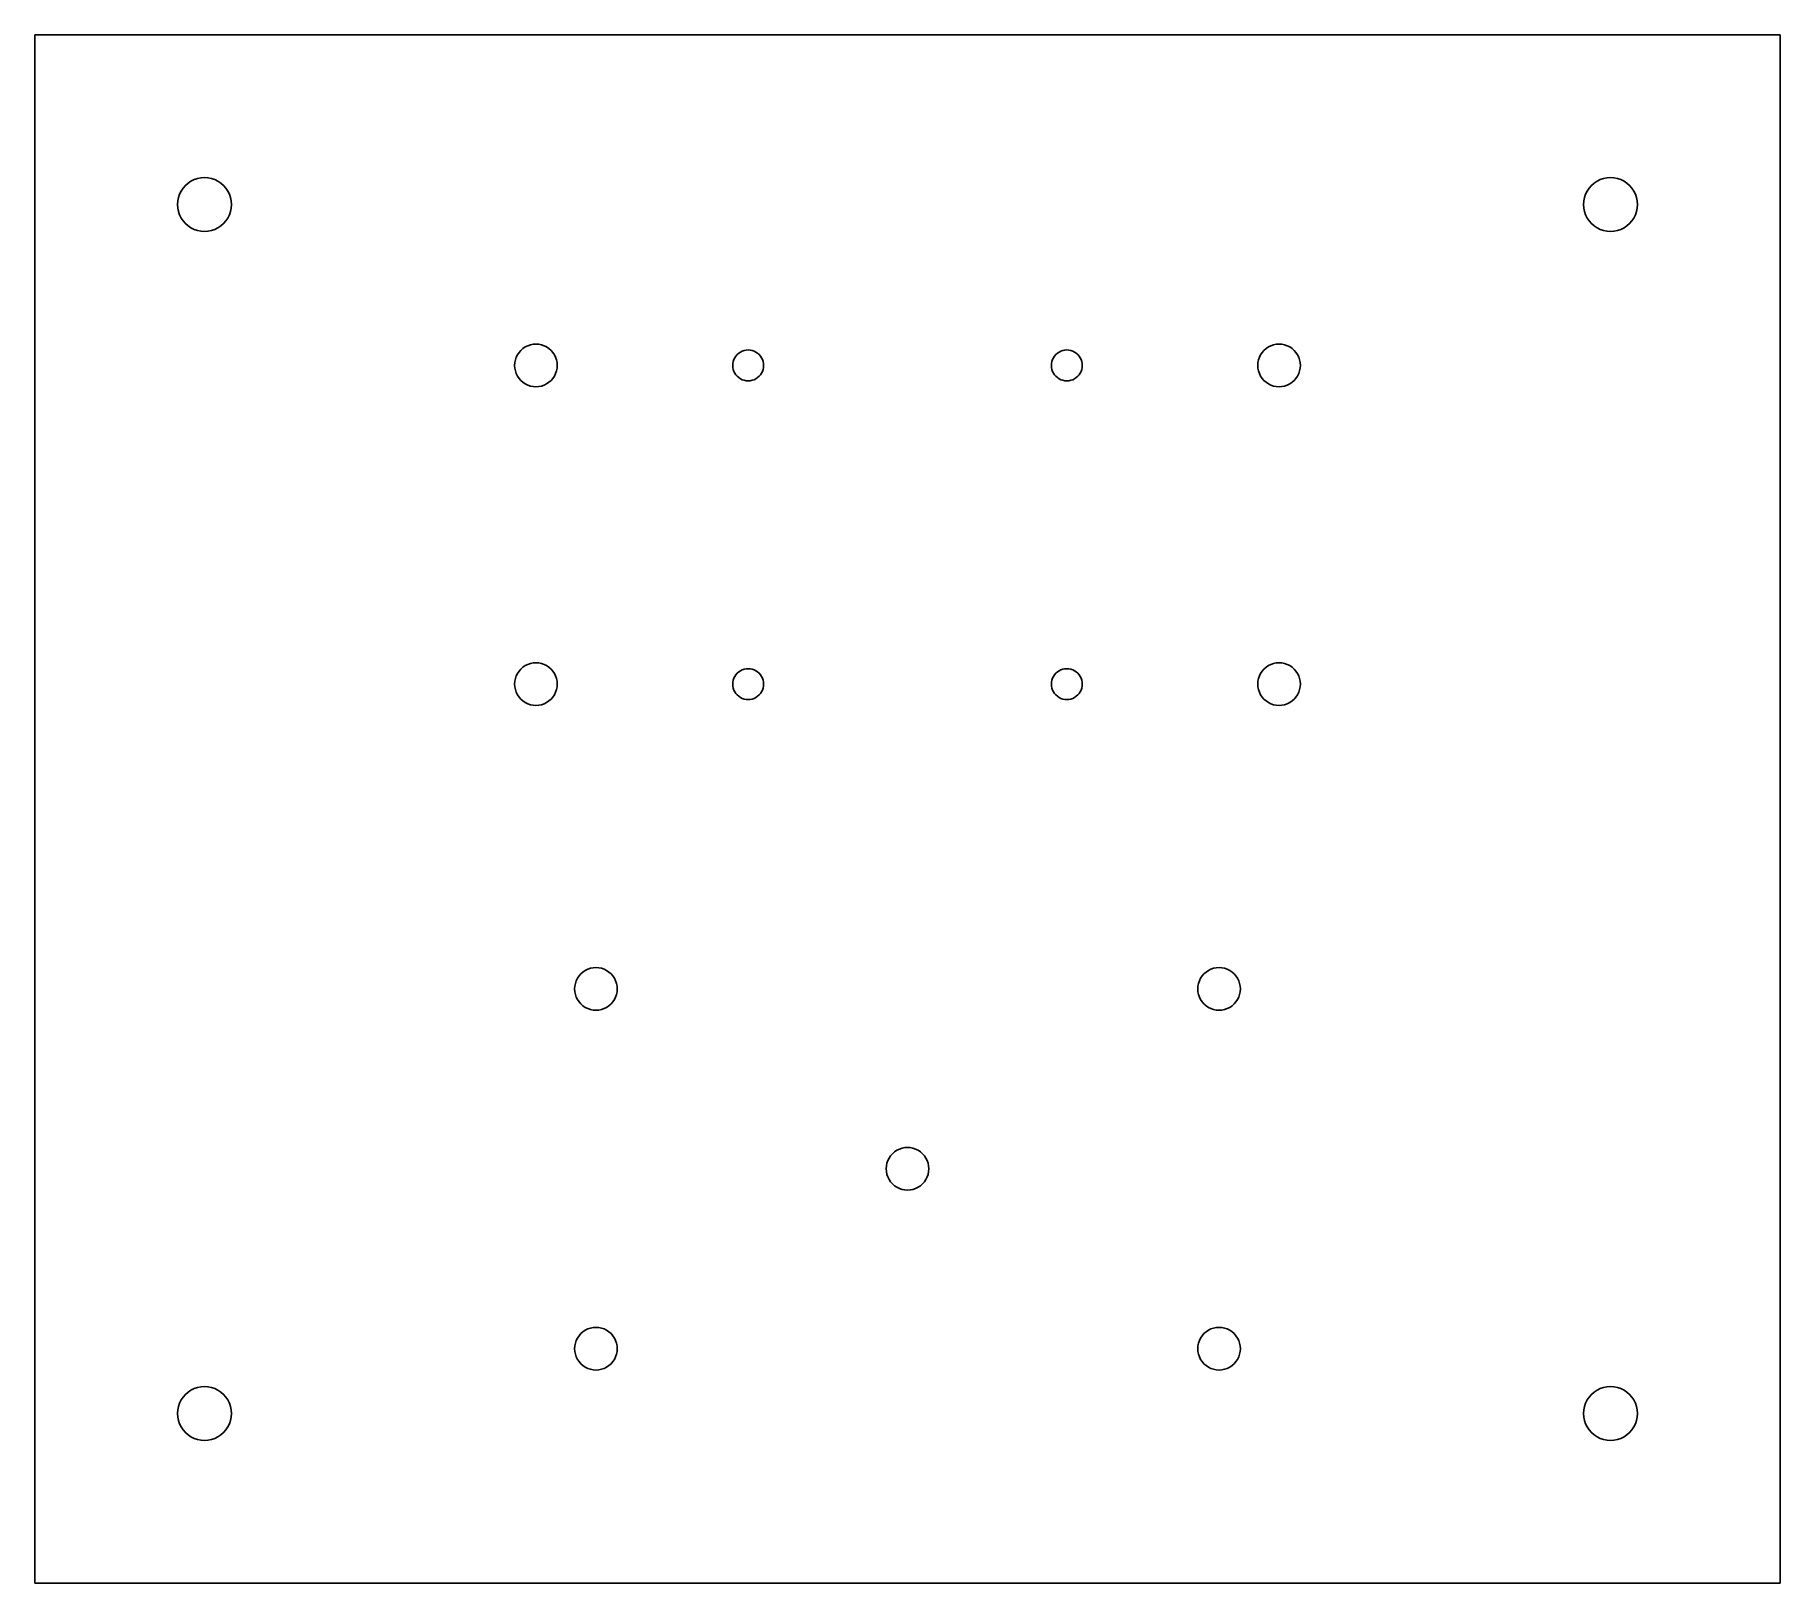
# Model space of a CAD drawing. Extents: x -85 to 85, y -40 to 110.
import ezdxf

# ---------------------------------------------------------------- set-up
doc = ezdxf.new("R2010")
doc.units = 0
doc.layers.get('0').update_dxf_attribs({"linetype": 'CONTINUOUS'})

msp = doc.modelspace()

# ---------------------------------------------------------------- linework, layer by layer
at = {"color": 7}
for points in [[(84.9, -40.3), (84.9, 110.3), (-84.9, 110.3), (-84.9, -40.3)], [(-65.775, 93.8), (-65.775, 93.8)], [(71.025, 93.8), (71.025, 93.8)], [(-34.075, 78.15), (-34.075, 78.15)], [(-14, 78.15), (-14, 78.15)], [(17, 78.15), (17, 78.15)], [(38.225, 78.15), (38.225, 78.15)], [(-34.075, 47.15), (-34.075, 47.15)], [(-14, 47.15), (-14, 47.15)], [(17, 47.15), (17, 47.15)], [(38.225, 47.15), (38.225, 47.15)], [(-28.235889, 17.5), (-28.235889, 17.5)], [(32.385889, 17.5), (32.385889, 17.5)], [(2.075, 0), (2.075, 0)], [(-28.235889, -17.5), (-28.235889, -17.5)], [(32.385889, -17.5), (32.385889, -17.5)], [(-65.775, -23.8), (-65.775, -23.8)], [(71.025, -23.8), (71.025, -23.8)], [(84.9, -40.3), (-84.9, -40.3)]]:
    msp.add_lwpolyline(points, dxfattribs=at)
for points in [[(-69.7125, 96.073317), (-70.524678, 95.604406), (-71.025, 94.737822), (-71.025, 93.8)], [(-67.0875, 96.073317), (-67.899678, 96.542228), (-68.900322, 96.542228), (-69.7125, 96.073317)], [(-65.775, 93.8), (-65.775, 94.737822), (-66.275322, 95.604406), (-67.0875, 96.073317)], [(67.0875, 96.073317), (66.275322, 95.604406), (65.775, 94.737822), (65.775, 93.8)], [(69.7125, 96.073317), (68.900322, 96.542228), (67.899678, 96.542228), (67.0875, 96.073317)], [(71.025, 93.8), (71.025, 94.737822), (70.524678, 95.604406), (69.7125, 96.073317)], [(-71.025, 93.8), (-71.025, 92.862178), (-70.524678, 91.995594), (-69.7125, 91.526683)], [(-67.0875, 91.526683), (-66.275322, 91.995594), (-65.775, 92.862178), (-65.775, 93.8)], [(65.775, 93.8), (65.775, 92.862178), (66.275322, 91.995594), (67.0875, 91.526683)], [(69.7125, 91.526683), (70.524678, 91.995594), (71.025, 92.862178), (71.025, 93.8)], [(-69.7125, 91.526683), (-68.900322, 91.057772), (-67.899678, 91.057772), (-67.0875, 91.526683)], [(67.0875, 91.526683), (67.899678, 91.057772), (68.900322, 91.057772), (69.7125, 91.526683)], [(-37.1875, 79.947003), (-37.829507, 79.57634), (-38.225, 78.891326), (-38.225, 78.15)], [(-35.1125, 79.947003), (-35.754507, 80.317666), (-36.545493, 80.317666), (-37.1875, 79.947003)], [(-34.075, 78.15), (-34.075, 78.891326), (-34.470493, 79.57634), (-35.1125, 79.947003)], [(35.1125, 79.947003), (34.470493, 79.57634), (34.075, 78.891326), (34.075, 78.15)], [(37.1875, 79.947003), (36.545493, 80.317666), (35.754507, 80.317666), (35.1125, 79.947003)], [(38.225, 78.15), (38.225, 78.891326), (37.829507, 79.57634), (37.1875, 79.947003)], [(-38.225, 78.15), (-38.225, 77.408674), (-37.829507, 76.72366), (-37.1875, 76.352997)], [(-35.1125, 76.352997), (-34.470493, 76.72366), (-34.075, 77.408674), (-34.075, 78.15)], [(-16.250188, 79.44958), (-16.714385, 79.181487), (-17.000232, 78.686053), (-17, 78.15)], [(-17, 78.15), (-17.000232, 77.613947), (-16.714385, 77.118513), (-16.250188, 76.85042)], [(-14.749812, 79.44958), (-15.214009, 79.717674), (-15.785991, 79.717674), (-16.250188, 79.44958)], [(-14, 78.15), (-13.999767, 78.686053), (-14.285615, 79.181487), (-14.749812, 79.44958)], [(-14.749812, 76.85042), (-14.285615, 77.118513), (-13.999767, 77.613947), (-14, 78.15)], [(14.749812, 79.44958), (14.285615, 79.181487), (13.999767, 78.686053), (14, 78.15)], [(14, 78.15), (13.999767, 77.613947), (14.285615, 77.118513), (14.749812, 76.85042)], [(16.250188, 79.44958), (15.785991, 79.717674), (15.214009, 79.717674), (14.749812, 79.44958)], [(17, 78.15), (17.000232, 78.686053), (16.714385, 79.181487), (16.250188, 79.44958)], [(16.250188, 76.85042), (16.714385, 77.118513), (17.000232, 77.613947), (17, 78.15)], [(34.075, 78.15), (34.075, 77.408674), (34.470493, 76.72366), (35.1125, 76.352997)], [(37.1875, 76.352997), (37.829507, 76.72366), (38.225, 77.408674), (38.225, 78.15)], [(-16.250188, 76.85042), (-15.785991, 76.582326), (-15.214009, 76.582326), (-14.749812, 76.85042)], [(14.749812, 76.85042), (15.214009, 76.582326), (15.785991, 76.582326), (16.250188, 76.85042)], [(-37.1875, 76.352997), (-36.545493, 75.982334), (-35.754507, 75.982334), (-35.1125, 76.352997)], [(35.1125, 76.352997), (35.754507, 75.982334), (36.545493, 75.982334), (37.1875, 76.352997)], [(-35.1125, 48.947003), (-35.754507, 49.317666), (-36.545493, 49.317666), (-37.1875, 48.947003)], [(37.1875, 48.947003), (36.545493, 49.317666), (35.754507, 49.317666), (35.1125, 48.947003)], [(-37.1875, 48.947003), (-37.829507, 48.57634), (-38.225, 47.891326), (-38.225, 47.15)], [(-34.075, 47.15), (-34.075, 47.891326), (-34.470493, 48.57634), (-35.1125, 48.947003)], [(-16.250188, 48.44958), (-16.714385, 48.181486), (-17.000232, 47.686053), (-17, 47.15)], [(-14.749812, 48.44958), (-15.214009, 48.717674), (-15.785991, 48.717674), (-16.250188, 48.44958)], [(-14, 47.15), (-13.999767, 47.686053), (-14.285615, 48.181486), (-14.749812, 48.44958)], [(14.749812, 48.44958), (14.285615, 48.181486), (13.999767, 47.686053), (14, 47.15)], [(16.250188, 48.44958), (15.785991, 48.717674), (15.214009, 48.717674), (14.749812, 48.44958)], [(17, 47.15), (17.000232, 47.686053), (16.714385, 48.181486), (16.250188, 48.44958)], [(35.1125, 48.947003), (34.470493, 48.57634), (34.075, 47.891326), (34.075, 47.15)], [(38.225, 47.15), (38.225, 47.891326), (37.829507, 48.57634), (37.1875, 48.947003)], [(-38.225, 47.15), (-38.225, 46.408674), (-37.829507, 45.72366), (-37.1875, 45.352997)], [(-35.1125, 45.352997), (-34.470493, 45.72366), (-34.075, 46.408674), (-34.075, 47.15)], [(-17, 47.15), (-17.000232, 46.613947), (-16.714385, 46.118513), (-16.250188, 45.85042)], [(-16.250188, 45.85042), (-15.785991, 45.582326), (-15.214009, 45.582326), (-14.749812, 45.85042)], [(-14.749812, 45.85042), (-14.285615, 46.118513), (-13.999767, 46.613947), (-14, 47.15)], [(14, 47.15), (13.999767, 46.613947), (14.285615, 46.118513), (14.749812, 45.85042)], [(14.749812, 45.85042), (15.214009, 45.582326), (15.785991, 45.582326), (16.250188, 45.85042)], [(16.250188, 45.85042), (16.714385, 46.118513), (17.000232, 46.613947), (17, 47.15)], [(34.075, 47.15), (34.075, 46.408674), (34.470493, 45.72366), (35.1125, 45.352997)], [(37.1875, 45.352997), (37.829507, 45.72366), (38.225, 46.408674), (38.225, 47.15)], [(-37.1875, 45.352997), (-36.545493, 44.982334), (-35.754507, 44.982334), (-35.1125, 45.352997)], [(35.1125, 45.352997), (35.754507, 44.982334), (36.545493, 44.982334), (37.1875, 45.352997)], [(-31.348389, 19.297003), (-31.990396, 18.92634), (-32.385889, 18.241326), (-32.385889, 17.5)], [(-29.273389, 19.297003), (-29.915396, 19.667666), (-30.706382, 19.667666), (-31.348389, 19.297003)], [(-28.235889, 17.5), (-28.235889, 18.241326), (-28.631382, 18.92634), (-29.273389, 19.297003)], [(29.273389, 19.297003), (28.631382, 18.92634), (28.235889, 18.241326), (28.235889, 17.5)], [(31.348389, 19.297003), (30.706382, 19.667666), (29.915396, 19.667666), (29.273389, 19.297003)], [(32.385889, 17.5), (32.385889, 18.241326), (31.990396, 18.92634), (31.348389, 19.297003)], [(-32.385889, 17.5), (-32.385889, 16.758674), (-31.990396, 16.07366), (-31.348389, 15.702997)], [(-29.273389, 15.702997), (-28.631382, 16.07366), (-28.235889, 16.758674), (-28.235889, 17.5)], [(28.235889, 17.5), (28.235889, 16.758674), (28.631382, 16.07366), (29.273389, 15.702997)], [(31.348389, 15.702997), (31.990396, 16.07366), (32.385889, 16.758674), (32.385889, 17.5)], [(-31.348389, 15.702997), (-30.706382, 15.332334), (-29.915396, 15.332334), (-29.273389, 15.702997)], [(29.273389, 15.702997), (29.915396, 15.332334), (30.706382, 15.332334), (31.348389, 15.702997)], [(-1.0375, 1.797003), (-1.679507, 1.42634), (-2.075, 0.741326), (-2.075, 0)], [(1.0375, 1.797003), (0.395493, 2.167666), (-0.395493, 2.167666), (-1.0375, 1.797003)], [(2.075, 0), (2.075, 0.741326), (1.679507, 1.42634), (1.0375, 1.797003)], [(-2.075, 0), (-2.075, -0.741326), (-1.679507, -1.42634), (-1.0375, -1.797003)], [(1.0375, -1.797003), (1.679507, -1.42634), (2.075, -0.741326), (2.075, 0)], [(-1.0375, -1.797003), (-0.395493, -2.167666), (0.395493, -2.167666), (1.0375, -1.797003)], [(-31.348389, -15.702997), (-31.990396, -16.07366), (-32.385889, -16.758674), (-32.385889, -17.5)], [(-29.273389, -15.702997), (-29.915396, -15.332334), (-30.706382, -15.332334), (-31.348389, -15.702997)], [(-28.235889, -17.5), (-28.235889, -16.758674), (-28.631382, -16.07366), (-29.273389, -15.702997)], [(29.273389, -15.702997), (28.631382, -16.07366), (28.235889, -16.758674), (28.235889, -17.5)], [(31.348389, -15.702997), (30.706382, -15.332334), (29.915396, -15.332334), (29.273389, -15.702997)], [(32.385889, -17.5), (32.385889, -16.758674), (31.990396, -16.07366), (31.348389, -15.702997)], [(-32.385889, -17.5), (-32.385889, -18.241326), (-31.990396, -18.92634), (-31.348389, -19.297003)], [(-29.273389, -19.297003), (-28.631382, -18.92634), (-28.235889, -18.241326), (-28.235889, -17.5)], [(28.235889, -17.5), (28.235889, -18.241326), (28.631382, -18.92634), (29.273389, -19.297003)], [(31.348389, -19.297003), (31.990396, -18.92634), (32.385889, -18.241326), (32.385889, -17.5)], [(-31.348389, -19.297003), (-30.706382, -19.667666), (-29.915396, -19.667666), (-29.273389, -19.297003)], [(29.273389, -19.297003), (29.915396, -19.667666), (30.706382, -19.667666), (31.348389, -19.297003)], [(-69.7125, -21.526683), (-70.524678, -21.995594), (-71.025, -22.862178), (-71.025, -23.8)], [(-67.0875, -21.526683), (-67.899678, -21.057772), (-68.900322, -21.057772), (-69.7125, -21.526683)], [(-65.775, -23.8), (-65.775, -22.862178), (-66.275322, -21.995594), (-67.0875, -21.526683)], [(67.0875, -21.526683), (66.275322, -21.995594), (65.775, -22.862178), (65.775, -23.8)], [(69.7125, -21.526683), (68.900322, -21.057772), (67.899678, -21.057772), (67.0875, -21.526683)], [(71.025, -23.8), (71.025, -22.862178), (70.524678, -21.995594), (69.7125, -21.526683)], [(-71.025, -23.8), (-71.025, -24.737822), (-70.524678, -25.604406), (-69.7125, -26.073317)], [(-67.0875, -26.073317), (-66.275322, -25.604406), (-65.775, -24.737822), (-65.775, -23.8)], [(65.775, -23.8), (65.775, -24.737822), (66.275322, -25.604405), (67.0875, -26.073317)], [(69.7125, -26.073317), (70.524678, -25.604405), (71.025, -24.737822), (71.025, -23.8)], [(-69.7125, -26.073317), (-68.900322, -26.542228), (-67.899678, -26.542228), (-67.0875, -26.073317)], [(67.0875, -26.073317), (67.899678, -26.542228), (68.900322, -26.542228), (69.7125, -26.073317)]]:
    msp.add_open_spline(points, degree=3, dxfattribs=at)

doc.saveas('drawing.dxf')
